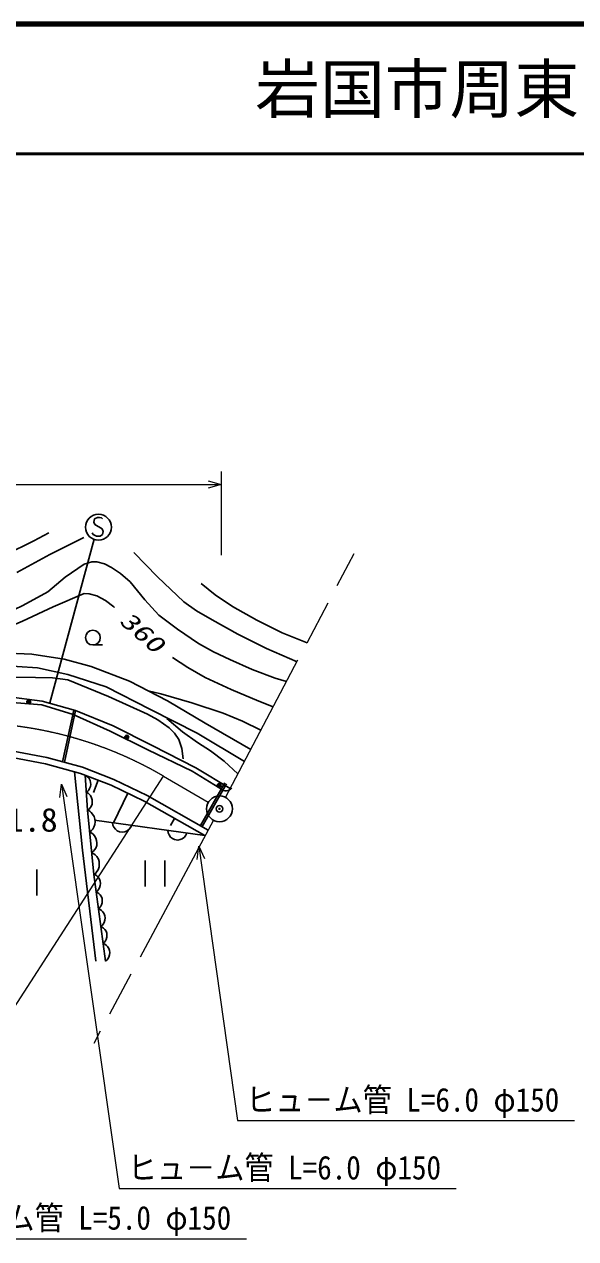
# Model space of a CAD drawing. Units: millimetres, scale not verified. Extents: x 40000 to 680000, y 20000 to 380000.
# Drawn here: x 387200 to 429760, y 286153 to 380000 of the extents above; entities that cross this region are included whole.
import ezdxf
from ezdxf.enums import TextEntityAlignment as Align

# ---------------------------------------------------------------- set-up
doc = ezdxf.new("R2010")
doc.units = ezdxf.units.MM
doc.header["$LTSCALE"] = 1000
doc.header["$PDMODE"] = 32
doc.header["$PDSIZE"] = 500
doc.linetypes.add('CHAIN', pattern=[18.5, 12, -1.5, 3.5, -1.5])
for name, color, linetype, lineweight in [('M-BGD', 7, 'Continuous', 25), ('M-BGD-EXST', 7, 'Continuous', 25), ('M-BMK', 2, 'CHAIN', 13), ('M-BMK-SRVR', 3, 'Continuous', 25), ('M-STR-HTXT', 7, 'Continuous', 13), ('M-TTL', 2, 'Continuous', 140), ('M-TTL-LINE', 7, 'Continuous', 50), ('M-TTL-TXT', 7, 'Continuous', 25)]:
    doc.layers.add(name, color=color, linetype=linetype, lineweight=lineweight)
doc.layers.add('M-OTRS', color=6, linetype='Continuous')
doc.styles.add('ＭＳ ゴシック', font='')
doc.styles.get('ＭＳ ゴシック').set_extended_font_data('MS Gothic')

msp = doc.modelspace()

# ---------------------------------------------------------------- linework, layer by layer
at = {"layer": 'M-BGD'}
for p, q in [((385377, 331438), (387771, 331336)), ((387771, 331336), (390266, 330928)), ((392491, 332039), (393241, 332039)), ((384970, 330470), (388229, 330266)), ((390266, 330928), (392354, 330368)), ((392354, 330368), (395307, 329248)), ((388229, 330266), (390571, 329757)), ((390571, 329757), (393525, 328790)), ((393525, 328790), (396937, 327058)), ((395307, 329248), (398261, 327720)), ((388556, 327413), (385608, 327651)), ((385833, 328057), (388575, 327704)), ((388575, 327704), (391160, 326960)), ((398261, 327720), (401163, 325989)), ((390982, 326652), (388556, 327413)), ((390151, 323003), (391013, 326992)), ((390297, 322971), (391160, 326960)), ((393835, 325369), (390982, 326652)), ((391160, 326960), (394058, 325785)), ((396937, 327058), (400552, 325225)), ((394058, 325785), (397073, 324258)), ((401163, 325989), (404685, 323966)), ((396735, 323942), (393835, 325369)), ((400552, 325225), (404188, 323022)), ((388943, 323348), (386341, 323834)), ((400159, 322278), (396735, 323942)), ((397073, 324258), (400441, 322534)), ((388830, 322861), (386271, 323338)), ((391528, 322110), (388830, 322861)), ((391685, 322585), (388943, 323348)), ((391065, 322238), (391696, 316171)), ((393915, 321189), (391528, 322110)), ((394114, 321648), (391685, 322585)), ((392068, 319257), (391889, 321970)), ((392025, 321882), (391891, 321951)), ((402156, 321041), (400159, 322278)), ((400441, 322534), (403095, 320948)), ((392108, 321809), (392025, 321882)), ((392193, 321711), (392108, 321809)), ((392281, 321560), (392193, 321711)), ((392244, 320932), (392312, 321093)), ((392317, 321406), (392281, 321560)), ((392312, 321093), (392328, 321250)), ((392328, 321250), (392317, 321406)), ((392902, 321579), (392541, 320642)), ((396450, 319956), (393915, 321189)), ((396683, 320398), (394114, 321648)), ((400788, 318074), (402684, 321385)), ((400918, 318000), (402814, 321311)), ((402411, 320883), (402156, 321041)), ((403185, 320993), (403143, 320925)), ((391976, 320654), (392101, 320740)), ((392121, 320579), (391976, 320654)), ((392101, 320740), (392173, 320823)), ((392211, 320501), (392121, 320579)), ((392173, 320823), (392244, 320932)), ((392302, 320395), (392211, 320501)), ((392397, 320233), (392302, 320395)), ((392436, 320067), (392397, 320233)), ((392447, 319899), (392436, 320067)), ((395182, 320572), (394076, 318297)), ((401385, 317735), (396683, 320398)), ((402547, 320799), (402411, 320883)), ((402688, 320759), (402547, 320799)), ((402804, 320758), (402688, 320759)), ((402942, 320790), (402804, 320758)), ((403045, 320844), (402942, 320790)), ((403143, 320925), (403045, 320844)), ((392246, 319185), (392067, 319270)), ((392068, 319257), (392203, 319350)), ((392554, 314294), (392068, 319257)), ((392203, 319350), (392281, 319439)), ((392358, 319094), (392246, 319185)), ((392281, 319439), (392357, 319557)), ((392357, 319557), (392430, 319730)), ((392472, 318968), (392358, 319094)), ((392430, 319730), (392447, 319899)), ((401139, 317300), (396450, 319956)), ((392594, 318775), (392472, 318968)), ((392572, 317953), (392653, 318166)), ((392648, 318576), (392594, 318775)), ((392618, 318503), (401139, 317300)), ((392667, 318373), (392648, 318576)), ((392653, 318166), (392667, 318373)), ((394005, 318307), (394040, 318121)), ((398794, 318628), (398481, 318074)), ((392233, 317579), (392392, 317697)), ((392401, 317499), (392233, 317579)), ((392392, 317697), (392484, 317808)), ((392506, 317412), (392401, 317499)), ((392484, 317808), (392572, 317953)), ((392614, 317294), (392506, 317412)), ((392729, 317113), (392614, 317294)), ((394040, 318121), (394108, 317959)), ((394108, 317959), (394235, 317790)), ((394235, 317790), (394371, 317680)), ((394371, 317680), (394541, 317595)), ((394541, 317595), (394779, 317562)), ((394779, 317562), (394965, 317596)), ((394965, 317596), (395126, 317664)), ((395126, 317664), (395296, 317792)), ((395296, 317792), (395406, 317928)), ((395406, 317928), (395491, 318098)), ((398266, 317706), (398300, 317519)), ((398300, 317519), (398368, 317358)), ((398368, 317358), (398496, 317188)), ((399557, 317190), (399667, 317326)), ((399667, 317326), (399751, 317496)), ((392625, 316202), (392708, 316339)), ((392708, 316339), (392785, 316539)), ((392779, 316925), (392729, 317113)), ((392798, 316734), (392779, 316925)), ((392785, 316539), (392798, 316734)), ((398496, 317188), (398632, 317078)), ((398632, 317078), (398802, 316994)), ((398802, 316994), (399039, 316960)), ((399039, 316960), (399226, 316995)), ((399226, 316995), (399387, 317063)), ((399387, 317063), (399557, 317190)), ((391696, 316171), (392726, 307604)), ((392389, 315986), (392539, 316097)), ((392568, 315901), (392389, 315986)), ((392539, 316097), (392625, 316202)), ((392679, 315810), (392568, 315901)), ((392794, 315684), (392679, 315810)), ((392915, 315491), (392794, 315684)), ((392969, 315291), (392915, 315491)), ((396521, 315382), (396521, 313382)), ((398041, 313382), (398041, 315382)), ((388172, 312677), (388172, 314677)), ((392554, 314294), (392714, 314412)), ((392714, 314412), (392805, 314524)), ((392805, 314524), (392893, 314669)), ((392893, 314669), (392975, 314882)), ((392989, 315088), (392969, 315291)), ((392975, 314882), (392989, 315088)), ((392699, 314271), (392549, 314335)), ((393457, 307596), (392554, 314294)), ((392793, 314199), (392699, 314271)), ((392891, 314099), (392793, 314199)), ((392997, 313944), (392891, 314099)), ((393047, 313781), (392997, 313944)), ((393070, 313614), (393047, 313781)), ((393064, 313444), (393070, 313614)), ((392736, 312948), (392863, 313050)), ((392875, 312888), (392736, 312948)), ((392863, 313050), (392935, 313144)), ((392963, 312821), (392875, 312888)), ((392935, 313144), (393004, 313266)), ((393054, 312728), (392963, 312821)), ((393004, 313266), (393064, 313444)), ((393152, 312584), (393054, 312728)), ((393199, 312433), (393152, 312584)), ((392909, 311660), (393028, 311754)), ((393059, 311595), (392909, 311660)), ((393028, 311754), (393095, 311842)), ((393154, 311523), (393059, 311595)), ((393095, 311842), (393158, 311955)), ((393158, 311955), (393214, 312120)), ((393219, 312278), (393199, 312433)), ((393214, 312120), (393219, 312278)), ((393252, 311423), (393154, 311523)), ((393358, 311268), (393252, 311423)), ((393408, 311105), (393358, 311268)), ((393364, 310591), (393425, 310768)), ((393430, 310939), (393408, 311105)), ((393425, 310768), (393430, 310939)), ((393096, 310272), (393224, 310374)), ((393235, 310212), (393096, 310272)), ((393224, 310374), (393296, 310468)), ((393323, 310145), (393235, 310212)), ((393296, 310468), (393364, 310591)), ((393414, 310053), (393323, 310145)), ((393512, 309908), (393414, 310053)), ((393559, 309757), (393512, 309908)), ((393580, 309603), (393559, 309757)), ((393270, 308984), (393388, 309078)), ((393420, 308919), (393270, 308984)), ((393388, 309078), (393455, 309166)), ((393514, 308847), (393420, 308919)), ((393455, 309166), (393518, 309280)), ((393612, 308747), (393514, 308847)), ((393518, 309280), (393575, 309445)), ((393575, 309445), (393580, 309603)), ((393718, 308592), (393612, 308747)), ((393656, 307793), (393724, 307915)), ((393768, 308429), (393718, 308592)), ((393724, 307915), (393785, 308093)), ((393791, 308263), (393768, 308429)), ((393785, 308093), (393791, 308263)), ((393457, 307596), (393584, 307698)), ((393584, 307698), (393656, 307793))]:
    msp.add_line(p, q, dxfattribs=at)
for points in [[(385735, 338994), (387922, 340082), (389095, 340706)], [(391794, 340349), (389177, 339027), (386632, 337629)], [(395648, 339178), (397481, 337294), (399521, 335373), (400489, 334686), (401693, 333966), (403693, 332859), (405893, 331759), (408250, 330736)], [(372952, 331030), (374346, 331167), (375818, 331418), (385119, 334153), (387086, 335090), (389016, 336151), (390343, 337268), (391831, 338292), (392411, 338451), (392803, 338457), (393379, 338311), (393933, 338034), (394623, 337561), (395376, 336903), (396500, 335525), (397592, 334351), (399034, 333258), (400657, 332162), (401807, 331507), (403071, 330907), (404781, 330143), (406554, 329467), (407445, 329208)], [(380371, 331387), (381714, 331783), (383055, 332289), (385099, 333047), (387064, 333883), (389417, 334994), (391829, 336021), (392216, 335998), (392795, 335822), (393458, 335460), (394116, 334976), (394157, 334943)], [(400842, 336784), (401939, 335913), (403257, 335017), (405138, 333950), (407106, 332967), (409025, 332209)], [(399467, 323239), (399362, 324047), (399131, 324738), (398802, 325221), (398372, 325645), (397515, 326245), (396711, 326692), (393696, 328059), (390555, 329350), (389366, 329488), (388073, 329529), (385266, 329539), (382328, 329673), (381440, 329910), (380509, 330274), (380065, 330470)], [(398649, 331071), (399814, 330294), (401167, 329524), (403159, 328589), (405308, 327697), (406415, 327253)], [(405468, 325454), (404031, 326159), (402557, 326753), (400135, 327571), (397734, 328271), (396768, 328484)], [(398194, 326345), (399421, 325316), (400564, 324495), (401577, 323848), (402635, 323044), (403685, 322067)]]:
    msp.add_lwpolyline(points, dxfattribs=at)
for centre, radius in [((392491, 332609), 570), ((387542, 327646), 150), ((387542, 327646), 90), ((387542, 327646), 30), ((395107, 324910), 150), ((395107, 324910), 90), ((395107, 324910), 30), ((402235, 321169), 150), ((402235, 321169), 90), ((402235, 321169), 30)]:
    msp.add_circle(centre, radius, dxfattribs=at)
at = {"layer": 'M-BGD-EXST'}
for p, q in [((392605, 341776), (392565, 341536)), ((392845, 341896), (392605, 341776)), ((393005, 341896), (392845, 341896)), ((393165, 341856), (393005, 341896)), ((393245, 341776), (393165, 341856)), ((392525, 340576), (392445, 340696)), ((392565, 341536), (392645, 341336)), ((392645, 341336), (393205, 341016)), ((393205, 341016), (393285, 340816)), ((393285, 340816), (393245, 340576)), ((392583, 340223), (389161, 327561)), ((392765, 340456), (392525, 340576)), ((393045, 340456), (392765, 340456)), ((393245, 340576), (393045, 340456))]:
    msp.add_line(p, q, dxfattribs=at)
msp.add_circle((392925, 341136), 1000, dxfattribs=at)
at = {"layer": 'M-BMK'}
for p, q in [((402732, 320258), (412662, 339116)), ((397938, 321903), (401403, 319877)), ((401791, 318493), (392569, 301251))]:
    msp.add_line(p, q, dxfattribs=at)
msp.add_arc((382795, 296005), 30000, 59.68439, 93.93848, dxfattribs=at)
at = {"layer": 'M-BMK-SRVR'}
for radius in [1000, 40]:
    msp.add_circle((402266, 319373), radius, dxfattribs=at)
at = {"layer": 'M-OTRS'}
msp.add_point((402266, 319373), dxfattribs=at)
at = {"layer": 'M-STR-HTXT'}
for p, q in [((402393, 345444), (402393, 338968)), ((346270, 344444), (402393, 344444)), ((401393, 344724), (402393, 344444)), ((402393, 344444), (401393, 344164)), ((381358, 296181), (397938, 321903)), ((389937, 320258), (390073, 321287)), ((390073, 321287), (390491, 320337)), ((390073, 321287), (394522, 290031)), ((400543, 315467), (400682, 316496)), ((400682, 316496), (401098, 315545)), ((400682, 316496), (403648, 295279)), ((403648, 295279), (429664, 295279)), ((394522, 290031), (420539, 290031)), ((378324, 286153), (404340, 286153))]:
    msp.add_line(p, q, dxfattribs=at)
at = {"layer": 'M-TTL'}
msp.add_line((680000, 380000), (40000, 380000), dxfattribs=at)
at = {"layer": 'M-TTL-LINE'}
msp.add_line((40000, 370000), (680000, 370000), dxfattribs=at)

# ---------------------------------------------------------------- texts
at = {"layer": 'M-BGD', "style": 'ＭＳ ゴシック', "oblique": 15, "width": 1.4}
msp.add_text('360', height=1320, rotation=318.6, dxfattribs=at).set_placement((394178, 333500), align=Align.BOTTOM_LEFT)
at = {"layer": 'M-BGD', "style": 'ＭＳ ゴシック', "width": 1.05}
msp.add_text('361.8', height=1833, dxfattribs=at).set_placement((383229, 317057), align=Align.BOTTOM_LEFT)
at = {"layer": 'M-STR-HTXT', "style": 'ＭＳ ゴシック', "width": 0.9}
for s, p in [('ヒュ－ム管 L=6.0 φ150', (404314, 295427)), ('ヒュ－ム管 L=6.0 φ150', (395189, 290180)), ('ヒュ－ム管 L=5.0 φ150', (378990, 286302))]:
    msp.add_text(s, height=1833, dxfattribs=at).set_placement(p, align=Align.BOTTOM_LEFT)
at = {"layer": 'M-TTL-TXT', "style": 'ＭＳ ゴシック'}
msp.add_text('岩国市周東町明見谷', height=3666, dxfattribs=at).set_placement((405024, 375000), align=Align.MIDDLE_LEFT)

doc.saveas('drawing.dxf')
